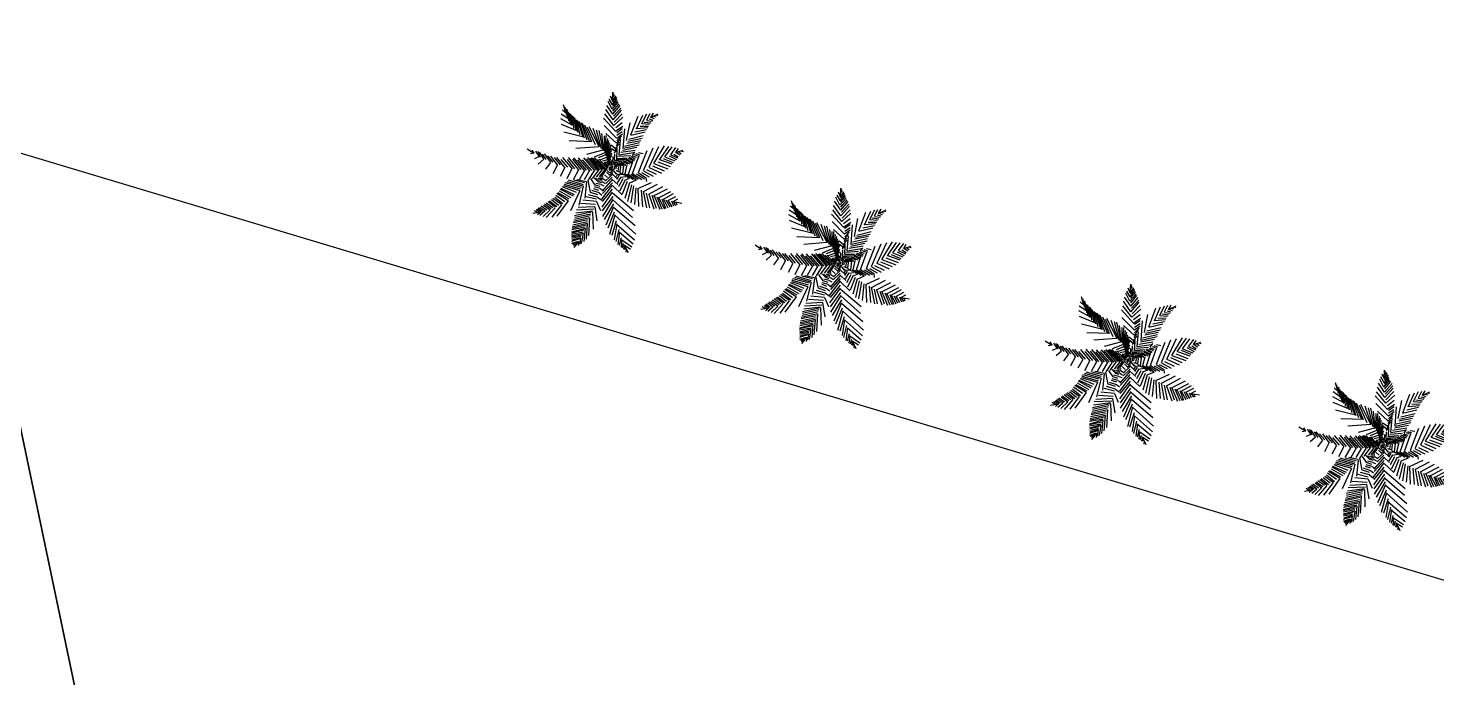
# Model space of a CAD drawing. Header units: metres. Extents: x 263639 to 269142, y 7370519 to 7372711.
# Drawn here: x 265376.18 to 265395.38, y 7371433.07 to 7371441.92 of the extents above; entities that cross this region are included whole.
import ezdxf

# ---------------------------------------------------------------- set-up
doc = ezdxf.new("R2010")
doc.units = ezdxf.units.M
doc.layers.add('LOTE', color=7, linetype='Continuous')
doc.layers.add('PY', color=104, linetype='Continuous')

# ---------------------------------------------------------------- blocks, each defined once
blk = doc.blocks.new('A$C0AE060C1')
at = {"layer": 'PY', "color": 106}
for p, q in [((4.394, 8.908), (4.291, 9.097)), ((4.507, 9.368), (4.394, 8.935)), ((4.394, 8.908), (4.53, 9.07)), ((4.246, 8.285), (3.882, 8.488)), ((4.303, 8.583), (4.098, 8.799)), ((4.212, 7.851), (4.542, 8.339)), ((4.257, 8.285), (4.542, 8.637)), ((4.261, 7.721), (4.5, 8.118)), ((4.274, 8.137), (4.5, 8.435)), ((4.283, 8.491), (4.553, 8.72)), ((4.325, 8.583), (4.53, 8.854)), ((6.612, 7.364), (6.748, 8.082)), ((6.873, 7.648), (7.01, 8.149)), ((7.135, 7.879), (7.249, 8.163)), ((7.564, 8.214), (7.15, 7.93)), ((7.283, 8.007), (7.464, 8.063)), ((1.118, 7.892), (1.334, 7.472)), ((1.346, 7.472), (1.118, 7.608)), ((1.448, 7.269), (1.118, 7.459)), ((1.596, 7.025), (1.118, 7.269)), ((1.239, 7.69), (1.278, 7.852)), ((1.278, 7.578), (1.367, 7.777)), ((1.334, 7.472), (1.414, 7.716)), ((1.389, 7.405), (1.482, 7.69)), ((1.448, 7.256), (1.562, 7.621)), ((1.531, 7.187), (1.646, 7.566)), ((1.562, 7.621), (1.562, 7.621)), ((1.596, 7.012), (1.732, 7.459)), ((1.686, 6.976), (1.81, 7.423)), ((1.775, 6.902), (1.912, 7.349)), ((1.846, 6.782), (2.005, 7.269)), ((4.2, 7.432), (3.609, 7.527)), ((4.2, 7.851), (3.745, 8)), ((4.189, 6.985), (4.576, 7.594)), ((4.2, 7.432), (4.542, 7.946)), ((4.247, 7.262), (4.526, 7.721)), ((4.247, 6.834), (4.54, 7.33)), ((4.257, 6.579), (4.678, 7.269)), ((6.168, 6.511), (6.066, 7.689)), ((6.339, 6.921), (7.057, 7.349)), ((6.384, 6.998), (6.452, 7.946)), ((6.385, 7.039), (7.07, 7.418)), ((6.467, 7.206), (7.119, 7.473)), ((6.582, 7.349), (7.167, 7.56)), ((6.624, 7.418), (7.197, 7.664)), ((6.698, 7.51), (7.22, 7.721)), ((6.786, 7.616), (7.247, 7.796)), ((6.879, 7.721), (7.277, 7.854)), ((7.043, 7.845), (7.362, 7.901)), ((7.15, 7.911), (7.388, 7.968)), ((7.197, 7.664), (7.197, 7.664)), ((7.388, 7.968), (7.388, 7.968)), ((1.823, 6.782), (1.129, 7.08)), ((2.096, 6.497), (1.243, 6.782)), ((2.437, 6.199), (1.391, 6.524)), ((1.899, 6.703), (2.08, 7.206)), ((2.005, 6.635), (2.182, 7.119)), ((2.108, 6.497), (2.278, 7.066)), ((2.169, 6.436), (2.373, 6.989)), ((2.32, 6.368), (2.501, 6.976)), ((2.437, 6.199), (2.619, 6.944)), ((2.537, 6.17), (2.679, 6.883)), ((2.652, 6.083), (2.794, 6.834)), ((2.779, 5.996), (2.915, 6.822)), ((2.882, 5.959), (2.971, 6.796)), ((3.024, 5.903), (3.086, 6.759)), ((3.188, 5.753), (3.165, 6.701)), ((3.29, 5.741), (3.25, 6.691)), ((3.268, 6.728), (3.268, 6.714)), ((3.405, 5.723), (3.343, 6.691)), ((3.495, 5.658), (3.45, 6.606)), ((3.45, 6.606), (3.45, 6.592)), ((3.583, 5.654), (3.556, 6.561)), ((4.246, 6.579), (3.598, 6.673)), ((4.178, 6.985), (3.609, 7.08)), ((4.296, 6.418), (4.655, 6.989)), ((4.314, 6.186), (4.792, 6.971)), ((4.362, 6.064), (4.77, 6.703)), ((4.382, 5.861), (4.871, 6.673)), ((5.929, 5.509), (5.417, 6.728)), ((6.066, 5.996), (5.702, 7.242)), ((5.958, 5.741), (6.76, 6.474)), ((6.035, 6.091), (6.879, 6.83)), ((6.06, 5.99), (6.839, 6.666)), ((6.073, 6.275), (6.901, 6.921)), ((6.135, 6.455), (6.941, 7.045)), ((6.162, 6.546), (6.959, 7.152)), ((6.228, 6.741), (6.977, 7.237)), ((3.188, 5.753), (1.926, 5.888)), ((3.495, 5.644), (2.392, 5.55)), ((3.698, 5.636), (3.649, 6.263)), ((4.337, 6.186), (3.666, 6.308)), ((3.802, 5.55), (3.734, 6.105)), ((4.382, 5.861), (3.78, 5.983)), ((4.462, 5.59), (3.87, 5.712)), ((4.438, 5.76), (4.832, 6.418)), ((4.462, 5.59), (4.951, 6.416)), ((4.513, 5.475), (4.921, 6.17)), ((4.564, 5.333), (5.042, 6.132)), ((4.602, 5.226), (5.049, 5.977)), ((4.655, 5.116), (5.133, 5.915)), ((4.695, 5.046), (5.138, 5.779)), ((4.724, 4.927), (5.19, 5.726)), ((4.77, 4.866), (5.213, 5.654)), ((5.804, 5.238), (5.269, 6.051)), ((5.812, 5.219), (6.815, 5.806)), ((5.856, 5.332), (6.786, 5.94)), ((5.931, 5.456), (6.813, 6.151)), ((5.939, 5.503), (6.831, 6.413)), ((7.07, 4.896), (7.564, 5.787)), ((7.357, 5.086), (7.818, 5.787)), ((7.468, 5.731), (7.468, 5.731)), ((7.643, 5.238), (8.073, 5.825)), ((7.946, 5.351), (8.312, 5.844)), ((8.073, 5.825), (8.073, 5.825)), ((8.201, 5.484), (8.551, 5.844)), ((8.439, 5.541), (8.694, 5.825)), ((8.662, 5.617), (8.869, 5.806)), ((8.662, 5.617), (9.14, 5.749)), ((8.864, 5.667), (9.046, 5.611)), ((9.006, 5.704), (9.135, 5.686)), ((0, 5.029), (0.43, 4.877)), ((0.242, 4.953), (0.1, 5.115)), ((0.357, 4.935), (0.14, 5.17)), ((0.414, 4.915), (0.175, 5.238)), ((0.43, 4.877), (0.191, 4.84)), ((0.574, 4.885), (0.281, 5.276)), ((0.653, 4.858), (0.287, 4.783)), ((0.653, 4.858), (0.366, 5.276)), ((0.725, 4.866), (0.459, 5.313)), ((0.818, 4.848), (0.534, 5.332)), ((0.939, 4.802), (0.573, 5.37)), ((1.008, 4.81), (0.676, 5.4)), ((1.123, 4.81), (0.751, 5.419)), ((1.242, 4.783), (0.796, 5.446)), ((0.796, 5.446), (0.796, 5.446)), ((1.314, 4.792), (0.928, 5.475)), ((1.438, 4.779), (1.021, 5.456)), ((1.545, 4.745), (1.083, 5.503)), ((1.083, 5.503), (1.083, 5.484)), ((1.646, 4.761), (1.199, 5.512)), ((1.77, 4.761), (1.327, 5.512)), ((1.895, 4.726), (1.401, 5.541)), ((2.014, 4.724), (1.531, 5.524)), ((2.129, 4.724), (1.646, 5.543)), ((2.277, 4.669), (1.736, 5.579)), ((2.32, 4.686), (1.899, 5.561)), ((2.448, 4.649), (2.08, 5.58)), ((2.596, 4.65), (2.245, 5.541)), ((2.727, 4.649), (2.51, 5.475)), ((2.914, 4.65), (2.739, 5.408)), ((3.791, 5.55), (2.87, 5.346)), ((3.033, 4.686), (2.984, 5.295)), ((3.169, 4.669), (3.137, 5.2)), ((3.29, 5.143), (3.916, 5.495)), ((3.299, 4.705), (3.299, 5.133)), ((3.424, 4.669), (3.424, 5.105)), ((3.556, 4.724), (3.556, 5.028)), ((3.678, 4.688), (3.662, 5.029)), ((3.78, 5.021), (4.052, 5.374)), ((3.786, 4.724), (3.786, 5.009)), ((3.917, 4.707), (3.885, 5.01)), ((4.564, 5.333), (3.927, 5.495)), ((4.017, 4.724), (4.004, 4.953)), ((4.041, 4.981), (4.155, 5.211)), ((4.108, 4.726), (4.045, 5.01)), ((4.052, 5.374), (4.052, 5.374)), ((4.655, 5.116), (4.087, 5.306)), ((4.155, 5.211), (4.143, 4.954)), ((4.181, 4.742), (4.167, 4.885)), ((4.283, 4.726), (4.188, 4.972)), ((4.724, 4.927), (4.223, 5.103)), ((4.792, 4.778), (4.291, 4.954)), ((4.345, 4.724), (4.309, 4.904)), ((4.792, 4.778), (5.258, 5.563)), ((4.859, 4.742), (5.213, 5.369)), ((4.906, 4.669), (5.258, 5.279)), ((4.947, 4.655), (5.138, 4.959)), ((4.968, 4.612), (5.191, 4.913)), ((5.213, 4.805), (5.167, 4.927)), ((5.191, 4.913), (5.191, 4.913)), ((5.349, 4.845), (5.213, 5.062)), ((5.474, 4.913), (5.247, 5.197)), ((5.702, 5.089), (5.281, 5.577)), ((5.611, 4.994), (5.304, 5.346)), ((5.448, 4.848), (6.113, 4.829)), ((5.462, 4.877), (6.258, 4.896)), ((5.563, 4.935), (6.339, 4.99)), ((5.621, 4.991), (6.449, 5.086)), ((5.727, 5.046), (6.534, 5.189)), ((5.732, 5.067), (6.656, 5.332)), ((5.807, 5.152), (6.622, 5.419)), ((5.829, 5.208), (6.698, 5.599)), ((6.131, 4.593), (6.226, 4.877)), ((6.433, 4.631), (6.767, 5.389)), ((6.656, 5.332), (6.656, 5.332)), ((6.704, 4.707), (7.166, 5.617)), ((7.07, 4.896), (7.468, 4.593)), ((7.274, 4.953), (7.668, 4.686)), ((7.357, 5.086), (7.962, 4.745)), ((7.54, 5.133), (8.138, 4.848)), ((7.643, 5.238), (8.312, 4.953)), ((7.845, 5.276), (8.421, 5.021)), ((7.946, 5.351), (8.551, 5.105)), ((8.116, 5.4), (8.625, 5.201)), ((8.201, 5.484), (8.694, 5.276)), ((8.368, 5.506), (8.762, 5.344)), ((8.439, 5.541), (8.853, 5.389)), ((8.585, 5.58), (8.931, 5.45)), ((8.662, 5.617), (8.997, 5.522)), ((0.939, 4.802), (0.35, 4.707)), ((1.242, 4.783), (0.51, 4.612)), ((1.545, 4.745), (0.685, 4.536)), ((1.895, 4.726), (0.924, 4.46)), ((2.277, 4.669), (1.353, 4.328)), ((2.596, 4.65), (1.863, 4.271)), ((3.312, 3.791), (2.213, 4.057)), ((2.914, 4.65), (2.5, 4.271)), ((3.481, 3.861), (2.501, 4.165)), ((3.71, 3.962), (2.707, 4.265)), ((3.866, 4.022), (3.011, 4.345)), ((3.169, 4.669), (3.073, 4.385)), ((4.092, 4.095), (3.121, 4.417)), ((3.424, 4.669), (3.36, 4.479)), ((3.36, 4.479), (3.36, 4.479)), ((4.221, 4.128), (3.445, 4.469)), ((4.411, 4.19), (3.567, 4.531)), ((3.678, 4.688), (3.631, 4.498)), ((3.631, 4.498), (3.631, 4.498)), ((4.06, 4.075), (3.742, 3.387)), ((3.917, 4.707), (3.901, 4.536)), ((4.513, 4.239), (4.03, 4.488)), ((4.108, 4.726), (4.06, 4.536)), ((4.681, 4.265), (4.188, 4.531)), ((4.267, 4.726), (4.22, 4.517)), ((4.395, 4.204), (4.22, 3.796)), ((4.906, 4.669), (4.382, 4.832)), ((4.506, 4.707), (4.411, 4.498)), ((4.666, 4.247), (4.522, 3.946)), ((4.757, 4.289), (4.553, 4.432)), ((4.681, 4.631), (4.586, 4.422)), ((4.777, 4), (4.602, 4.038)), ((4.904, 4.284), (4.697, 4.436)), ((4.713, 4.462), (4.793, 4.634)), ((4.819, 4.059), (4.739, 4.097)), ((4.888, 4.29), (4.745, 4.075)), ((4.809, 4.483), (5.127, 4.483)), ((4.961, 4.308), (4.859, 4.432)), ((4.873, 4.548), (5.048, 4.548)), ((4.936, 4.397), (5.159, 4.397)), ((4.936, 4.171), (4.936, 3.962)), ((4.952, 4.032), (5.191, 4.075)), ((4.968, 4.268), (5.175, 4.29)), ((5.032, 4.182), (5.175, 4.204)), ((5.049, 4.618), (5.125, 4.724)), ((5.127, 4.548), (5.175, 4.719)), ((5.223, 4.548), (5.127, 4.462)), ((5.143, 4.764), (5.35, 4.612)), ((5.239, 4.333), (5.143, 4.268)), ((5.191, 4.548), (5.255, 4.698)), ((5.302, 4.268), (5.191, 4.161)), ((5.244, 4.277), (5.209, 4.258)), ((5.223, 4.783), (5.685, 4.65)), ((5.223, 4.526), (5.414, 4.591)), ((5.231, 4.742), (5.475, 4.637)), ((5.324, 4.221), (5.231, 4.078)), ((5.239, 4.526), (5.239, 4.311)), ((5.35, 4.182), (5.239, 3.989)), ((5.311, 4.488), (5.297, 4.289)), ((5.373, 4.097), (5.311, 3.954)), ((5.43, 4.096), (5.318, 3.86)), ((5.334, 4.483), (5.653, 4.569)), ((5.334, 4.483), (5.414, 4.096)), ((5.359, 4.792), (5.82, 4.686)), ((5.366, 4.821), (6.019, 4.764)), ((5.399, 4.45), (5.515, 4.041)), ((5.462, 4.419), (5.828, 4.526)), ((5.478, 4.419), (5.605, 3.925)), ((5.563, 4.382), (5.732, 3.848)), ((5.621, 4.333), (6.083, 4.462)), ((5.621, 4.333), (5.844, 3.774)), ((5.754, 4.308), (6.037, 3.631)), ((5.86, 4.268), (6.672, 4.462)), ((5.86, 4.268), (6.242, 3.538)), ((5.896, 4.575), (6.011, 4.488)), ((5.987, 4.591), (6.051, 4.784)), ((5.987, 4.591), (6.131, 4.462)), ((6.024, 4.221), (6.405, 3.489)), ((6.073, 4.575), (6.215, 4.488)), ((6.131, 4.593), (6.433, 4.46)), ((6.175, 4.165), (6.582, 3.451)), ((6.274, 4.161), (7.357, 4.44)), ((6.29, 4.161), (6.767, 3.366)), ((6.303, 4.593), (6.534, 4.506)), ((6.432, 4.134), (6.888, 3.383)), ((6.433, 4.631), (6.767, 4.479)), ((6.569, 4.649), (6.901, 4.488)), ((6.636, 4.059), (7.03, 3.364)), ((6.72, 4.707), (7.054, 4.479)), ((6.752, 4.053), (7.181, 3.323)), ((6.765, 4.128), (7.794, 4.263)), ((6.879, 4.755), (7.172, 4.525)), ((7.03, 4.81), (7.336, 4.575)), ((2.516, 3.412), (1.353, 3.336)), ((2.652, 3.489), (1.673, 3.557)), ((2.93, 3.621), (1.799, 3.716)), ((2.5, 3.409), (1.847, 1.926)), ((3.086, 3.681), (2.08, 3.898)), ((2.914, 3.624), (2.309, 2.12)), ((3.296, 3.796), (2.707, 2.399)), ((3.072, 2.477), (3.652, 3.942)), ((4.549, 3.346), (3.773, 3.383)), ((4.586, 3.488), (3.885, 3.583)), ((4.615, 3.631), (4.105, 3.718)), ((4.22, 3.796), (4.22, 3.796)), ((4.22, 3.796), (4.22, 3.796)), ((4.681, 3.773), (4.299, 3.867)), ((4.752, 3.898), (4.473, 3.954)), ((4.586, 3.507), (4.777, 3.28)), ((4.666, 3.773), (4.809, 3.507)), ((4.936, 3.602), (4.777, 3.259)), ((4.907, 3.65), (4.779, 3.364)), ((4.943, 3.507), (4.779, 3.06)), ((4.793, 3.981), (4.857, 3.735)), ((4.984, 3.409), (4.809, 2.893)), ((4.907, 3.917), (4.841, 3.613)), ((5.023, 3.271), (4.881, 2.793)), ((4.904, 3.731), (5.334, 3.817)), ((4.92, 3.903), (5.239, 3.968)), ((4.936, 3.602), (5.462, 3.645)), ((4.984, 3.409), (5.796, 3.409)), ((5.311, 3.954), (5.461, 4.022)), ((5.461, 4.022), (5.386, 3.793)), ((5.525, 4.01), (5.414, 3.71)), ((5.563, 3.935), (5.515, 3.65)), ((5.621, 3.925), (5.557, 3.516)), ((5.692, 3.83), (5.639, 3.47)), ((5.764, 3.817), (5.701, 3.409)), ((5.834, 3.718), (5.794, 3.42)), ((5.908, 3.71), (5.844, 3.344)), ((5.971, 3.594), (5.935, 3.327)), ((6.035, 3.538), (6.035, 3.301)), ((6.067, 3.538), (6.306, 3.473)), ((6.139, 3.451), (6.139, 3.259)), ((6.226, 3.387), (6.226, 3.151)), ((6.33, 3.259), (6.365, 2.992)), ((6.888, 4.022), (7.336, 3.309)), ((7.134, 3.989), (7.564, 3.28)), ((7.15, 3.989), (8.296, 3.946)), ((7.389, 3.83), (7.73, 3.24)), ((7.58, 3.796), (8.439, 3.71)), ((7.595, 3.796), (7.85, 3.216)), ((7.783, 3.65), (7.947, 3.203)), ((7.962, 3.602), (8.583, 3.516)), ((7.962, 3.602), (8.073, 3.173)), ((8.089, 3.507), (8.164, 3.135)), ((8.216, 3.409), (8.28, 3.087)), ((8.248, 3.409), (8.662, 3.344)), ((8.355, 3.29), (8.355, 3.079)), ((8.455, 3.237), (8.742, 3.173)), ((8.471, 3.237), (8.455, 3.022)), ((8.455, 3.237), (8.79, 2.893)), ((1.123, 2.433), (0.857, 2.415)), ((1.29, 2.578), (0.876, 2.483)), ((1.394, 2.651), (0.946, 2.613)), ((1.688, 2.844), (0.971, 2.711)), ((1.801, 2.936), (1.088, 2.88)), ((1.29, 2.571), (1.099, 1.905)), ((2.07, 3.147), (1.162, 2.995)), ((1.672, 2.85), (1.29, 1.883)), ((2.222, 3.222), (1.354, 3.203)), ((2.054, 3.151), (1.529, 1.883)), ((4.363, 2.635), (3.408, 2.275)), ((4.371, 2.756), (3.441, 2.539)), ((4.427, 2.919), (3.455, 2.768)), ((4.331, 2.433), (3.467, 2.061)), ((4.447, 3.06), (3.481, 2.967)), ((4.522, 3.204), (3.599, 3.166)), ((4.363, 2.635), (4.952, 2.009)), ((4.506, 3.204), (4.809, 2.863)), ((5.08, 3.194), (4.936, 2.592)), ((5.138, 2.986), (5.023, 2.452)), ((5.08, 3.194), (6.178, 3.173)), ((5.239, 2.893), (5.095, 2.378)), ((5.302, 2.738), (5.213, 2.241)), ((5.255, 2.893), (6.608, 2.829)), ((5.43, 2.657), (5.318, 2.034)), ((5.446, 2.657), (6.847, 2.55)), ((5.554, 2.508), (5.479, 1.9)), ((5.717, 2.421), (5.637, 1.647)), ((5.732, 2.421), (7.022, 2.27)), ((6.847, 2.55), (6.847, 2.55)), ((8.572, 3.098), (8.572, 2.973)), ((8.687, 3.004), (8.687, 2.899)), ((0.857, 2.167), (0.702, 2.129)), ((1.067, 2.351), (0.717, 2.009)), ((0.933, 2.253), (0.804, 2.253)), ((1.067, 2.351), (0.828, 2.313)), ((1.067, 2.351), (0.955, 1.934)), ((1.529, 1.883), (1.529, 1.883)), ((4.315, 2.294), (3.471, 1.82)), ((4.269, 2.098), (3.529, 1.664)), ((4.267, 1.953), (3.551, 1.403)), ((4.256, 1.757), (3.645, 1.291)), ((4.267, 1.63), (3.646, 1.081)), ((4.252, 1.649), (4.888, 1.024)), ((4.267, 1.953), (4.936, 1.327)), ((4.315, 2.275), (4.968, 1.649)), ((5.085, 2.396), (4.907, 2.309)), ((5.873, 2.253), (5.811, 1.54)), ((6.019, 2.227), (5.987, 1.368)), ((6.019, 2.227), (7.166, 1.969)), ((6.179, 2.042), (6.144, 1.291)), ((6.322, 1.991), (7.213, 1.733)), ((6.338, 1.991), (6.322, 1.239)), ((6.463, 1.807), (6.423, 1.205)), ((6.576, 1.755), (6.545, 1.131)), ((6.576, 1.755), (7.245, 1.54)), ((3.646, 1.081), (3.646, 1.118)), ((4.256, 1.453), (3.707, 0.969)), ((4.236, 1.327), (3.758, 0.834)), ((4.256, 1.149), (3.809, 0.776)), ((4.252, 1.062), (3.869, 0.664)), ((4.269, 0.919), (3.95, 0.578)), ((4.236, 1.346), (4.809, 0.796)), ((4.252, 1.062), (4.745, 0.607)), ((4.952, 1.196), (4.952, 1.196)), ((6.715, 1.54), (6.64, 1.08)), ((6.799, 1.475), (6.752, 1.046)), ((6.799, 1.475), (7.277, 1.325)), ((6.897, 1.31), (6.831, 1.025)), ((7.022, 1.239), (6.959, 0.981)), ((7.006, 1.239), (7.277, 1.174)), ((7.006, 1.239), (7.261, 0.895)), ((7.11, 1.093), (7.048, 0.919)), ((7.189, 1.006), (7.203, 0.845)), ((4.283, 0.796), (3.997, 0.474)), ((3.997, 0.474), (3.997, 0.474)), ((4.309, 0.596), (4.079, 0.398)), ((4.299, 0.474), (4.14, 0.284)), ((4.318, 0.33), (4.194, 0.224)), ((4.267, 0.796), (4.634, 0.436)), ((4.299, 0.493), (4.538, 0.284)), ((4.299, 0.493), (4.379, 0))]:
    blk.add_line(p, q, dxfattribs=at)

msp = doc.modelspace()

# ---------------------------------------------------------------- linework, layer by layer
at = {"layer": 'LOTE', "color": 7}
for points in [[(265366.242, 7371443.165), (265354.963, 7371422.842), (265377.92, 7371427.678), (265375.233, 7371440.469), (265366.242, 7371443.165)], [(265375.233, 7371440.469), (265377.92, 7371427.678), (265401.398, 7371432.623), (265375.233, 7371440.469)]]:
    msp.add_lwpolyline(points, close=True, dxfattribs=at)

# ---------------------------------------------------------------- block references
at = {"xscale": 0.2381320887682649, "yscale": 0.2381320887682649, "zscale": 0.2381320887682649, "rotation": 71.45923321351376}
for p in [(265384.754, 7371438.552), (265387.86, 7371437.245), (265391.811, 7371435.938), (265395.271, 7371434.767)]:
    msp.add_blockref('A$C0AE060C1', p, dxfattribs=at)

doc.saveas('drawing.dxf')
